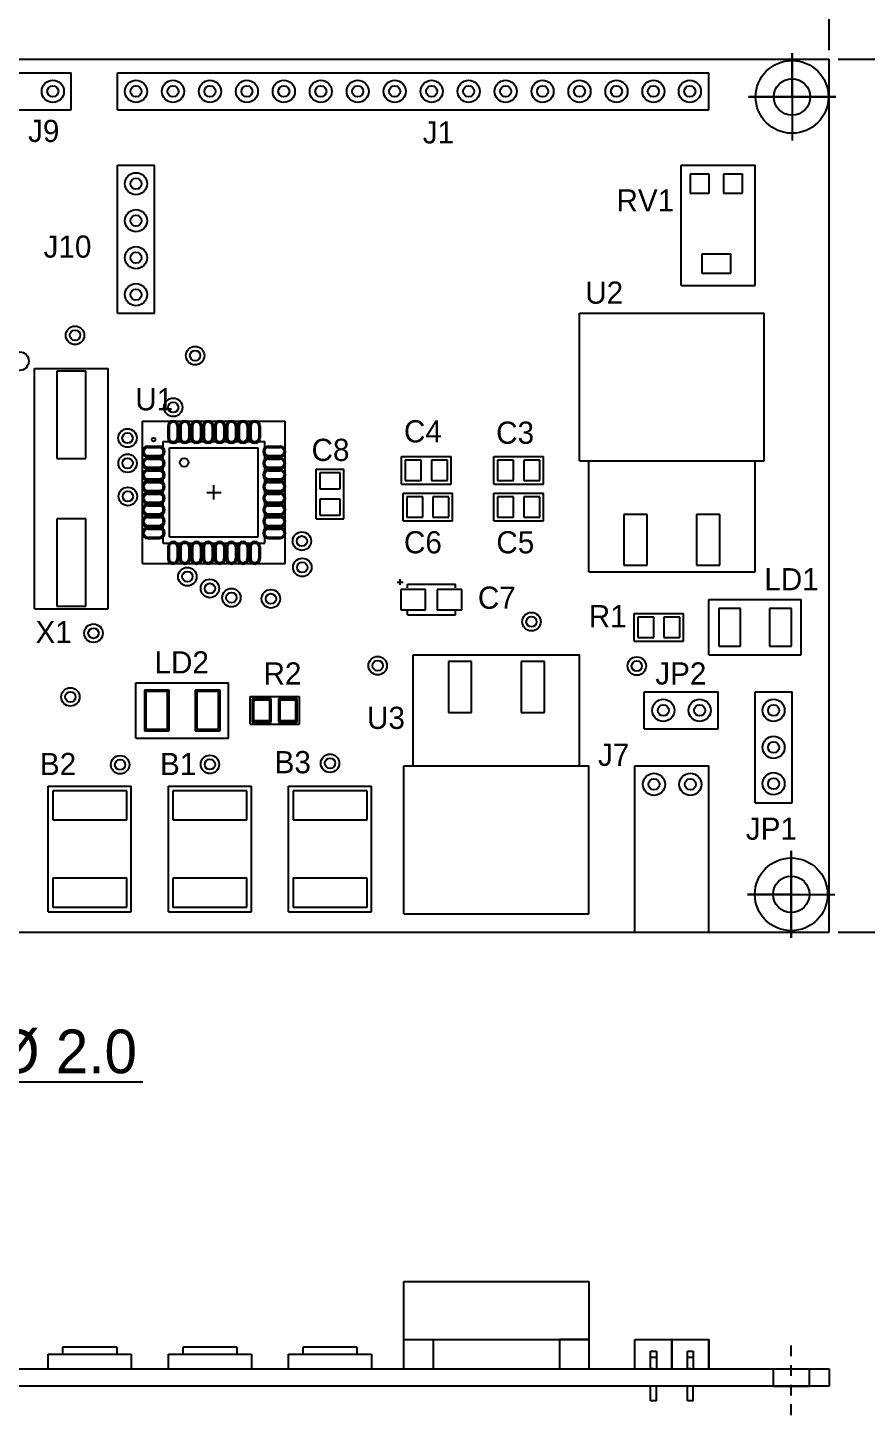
# Model space of a CAD drawing. Header units: millimetres. Extents: x 256 to 1953, y -623 to 369.
# Drawn here: x 1063.9 to 1121.6, y 192.9 to 288.3 of the extents above; entities that cross this region are included whole.
import ezdxf
from ezdxf import colors
from ezdxf.entities.mleader import LeaderData, LeaderLine
from ezdxf.math import Vec2, Vec3

# ---------------------------------------------------------------- set-up
doc = ezdxf.new("R2010")
doc.units = ezdxf.units.MM
doc.linetypes.add('JIS_02_0.7', pattern=[1.35, 0.75, -0.6])
doc.dimstyles.new('ISO-25', dxfattribs={"dimtxt": 2.5, "dimasz": 2.5, "dimexe": 1.25, "dimexo": 0.625, "dimtad": 1, "dimtxsty": 'Standard', "dimcen": 2.5, "dimadec": 0, "dimazin": 0, "dimtfac": 1, "dimtmove": 0, "dimatfit": 3, "dimfxl": 1, "dimarcsym": 0})

# ---------------------------------------------------------------- blocks, each defined once
blk = doc.blocks.new('*D1')
at = {"color": 0, "lineweight": -2, "transparency": 16777216}
for p, q in [((1032.014, 286.744), (1032.014, 307.369)), ((1119.014, 286.744), (1119.014, 307.369)), ((1034.514, 306.119), (1116.514, 306.119))]:
    blk.add_line(p, q, dxfattribs=at)
at = {"color": 0, "transparency": 16777216}
for points in [[(1034.514, 306.535), (1034.514, 305.702), (1032.014, 306.119)], [(1116.514, 306.535), (1116.514, 305.702), (1119.014, 306.119)]]:
    blk.add_solid(points, dxfattribs=at)
at = {"layer": 'Defpoints', "color": 0, "transparency": 16777216}
for p in [(1119.014, 306.119), (1032.014, 286.119), (1119.014, 286.119)]:
    blk.add_point(p, dxfattribs=at)
at = {"color": 0, "transparency": 16777216, "insert": (1075.514, 308.098), "char_height": 2.5, "width": 4.16667, "attachment_point": 5}
blk.add_mtext('87{\\H1.08333x;*}', dxfattribs=at)
blk = doc.blocks.new('*D2')
at = {"color": 0, "lineweight": -2, "transparency": 16777216}
for p, q in [((1119.639, 286.119), (1140.264, 286.119)), ((1139.014, 228.619), (1139.014, 283.619)), ((1119.639, 226.119), (1140.264, 226.119))]:
    blk.add_line(p, q, dxfattribs=at)
at = {"color": 0, "transparency": 16777216}
for points in [[(1138.597, 283.619), (1139.43, 283.619), (1139.014, 286.119)], [(1138.597, 228.619), (1139.43, 228.619), (1139.014, 226.119)]]:
    blk.add_solid(points, dxfattribs=at)
at = {"layer": 'Defpoints', "color": 0, "transparency": 16777216}
for p in [(1119.014, 286.119), (1139.014, 286.119), (1119.014, 226.119)]:
    blk.add_point(p, dxfattribs=at)
at = {"color": 0, "transparency": 16777216, "insert": (1137.139, 256.119), "char_height": 2.5, "attachment_point": 5, "rotation": 90}
blk.add_mtext('60*', dxfattribs=at)

msp = doc.modelspace()

# ---------------------------------------------------------------- linework, layer by layer
for p, q in [((1032.014, 286.119), (1119.014, 286.119)), ((1032.014, 286.119), (1119.014, 286.119)), ((1116.469, 283.523), (1116.469, 286.523)), ((1116.469, 286.523), (1116.469, 280.523)), ((1119.014, 226.119), (1119.014, 286.119)), ((1119.014, 226.119), (1119.014, 286.119)), ((1061.859, 285.174), (1066.939, 285.174)), ((1066.939, 282.634), (1066.939, 285.174)), ((1070.114, 282.634), (1070.114, 285.174)), ((1070.114, 285.174), (1110.754, 285.174)), ((1110.754, 282.634), (1110.754, 285.174)), ((1116.469, 283.523), (1113.469, 283.523)), ((1113.469, 283.523), (1119.469, 283.523)), ((1119.469, 283.523), (1116.469, 283.523)), ((1056.779, 282.634), (1066.939, 282.634)), ((1070.114, 282.634), (1110.754, 282.634)), ((1070.114, 268.664), (1070.114, 278.824)), ((1070.114, 278.824), (1072.654, 278.824)), ((1072.654, 273.744), (1072.654, 278.824)), ((1108.849, 270.569), (1108.849, 278.824)), ((1108.849, 278.824), (1111.389, 278.824)), ((1111.389, 278.824), (1113.929, 278.824)), ((1113.929, 270.569), (1113.929, 278.824)), ((1109.469, 278.204), (1109.469, 276.904)), ((1110.769, 278.204), (1109.469, 278.204)), ((1110.769, 276.904), (1110.769, 278.204)), ((1111.769, 278.204), (1111.769, 276.904)), ((1113.069, 278.204), (1111.769, 278.204)), ((1113.069, 276.904), (1113.069, 278.204)), ((1109.469, 276.904), (1110.769, 276.904)), ((1111.769, 276.904), (1113.069, 276.904)), ((1072.654, 268.664), (1072.654, 273.744)), ((1110.269, 272.704), (1110.269, 271.404)), ((1112.269, 272.704), (1110.269, 272.704)), ((1112.269, 271.404), (1112.269, 272.704)), ((1110.269, 271.404), (1112.269, 271.404)), ((1108.849, 270.569), (1113.929, 270.569)), ((1070.114, 268.664), (1072.654, 268.664)), ((1101.864, 258.504), (1101.864, 268.664)), ((1101.864, 268.664), (1107.579, 268.664)), ((1107.579, 268.664), (1114.564, 268.664)), ((1114.564, 258.504), (1114.564, 268.664)), ((1064.399, 248.344), (1064.399, 264.854)), ((1064.399, 264.854), (1069.479, 264.854)), ((1067.939, 264.679), (1065.939, 264.679)), ((1065.939, 264.679), (1065.939, 258.679)), ((1067.939, 258.679), (1067.939, 264.679)), ((1069.479, 248.344), (1069.479, 264.854)), ((1071.841, 251.445), (1071.841, 261.245)), ((1071.841, 261.245), (1081.641, 261.245)), ((1073.564, 260.895), (1073.564, 260.095)), ((1073.666, 260.895), (1073.666, 260.095)), ((1074.216, 260.895), (1074.216, 260.095)), ((1074.317, 260.895), (1074.317, 260.095)), ((1074.364, 260.895), (1074.364, 260.095)), ((1074.466, 260.895), (1074.466, 260.095)), ((1075.016, 260.895), (1075.016, 260.095)), ((1075.117, 260.895), (1075.117, 260.095)), ((1075.164, 260.895), (1075.164, 260.095)), ((1075.266, 260.895), (1075.266, 260.095)), ((1075.816, 260.895), (1075.816, 260.095)), ((1075.917, 260.895), (1075.917, 260.095)), ((1075.964, 260.895), (1075.964, 260.095)), ((1076.066, 260.895), (1076.066, 260.095)), ((1076.616, 260.895), (1076.616, 260.095)), ((1076.717, 260.895), (1076.717, 260.095)), ((1076.764, 260.895), (1076.764, 260.095)), ((1076.866, 260.895), (1076.866, 260.095)), ((1077.416, 260.895), (1077.416, 260.095)), ((1077.517, 260.895), (1077.517, 260.095)), ((1077.564, 260.895), (1077.564, 260.095)), ((1077.666, 260.895), (1077.666, 260.095)), ((1078.216, 260.895), (1078.216, 260.095)), ((1078.317, 260.895), (1078.317, 260.095)), ((1078.364, 260.895), (1078.364, 260.095)), ((1078.466, 260.895), (1078.466, 260.095)), ((1079.016, 260.895), (1079.016, 260.095)), ((1079.117, 260.895), (1079.117, 260.095)), ((1079.164, 260.895), (1079.164, 260.095)), ((1079.266, 260.895), (1079.266, 260.095)), ((1079.816, 260.895), (1079.816, 260.095)), ((1079.917, 260.895), (1079.917, 260.095)), ((1081.641, 251.445), (1081.641, 261.245)), ((1072.191, 259.521), (1072.991, 259.521)), ((1072.191, 259.42), (1072.991, 259.42)), ((1073.241, 252.845), (1073.241, 259.845)), ((1073.241, 259.845), (1080.241, 259.845)), ((1073.691, 253.295), (1073.691, 259.395)), ((1073.691, 259.395), (1079.791, 259.395)), ((1079.791, 253.295), (1079.791, 259.395)), ((1080.241, 252.845), (1080.241, 259.845)), ((1080.491, 259.521), (1081.291, 259.521)), ((1080.491, 259.42), (1081.291, 259.42)), ((1065.939, 258.679), (1067.939, 258.679)), ((1072.191, 258.87), (1072.991, 258.87)), ((1072.191, 258.768), (1072.991, 258.768)), ((1072.191, 258.721), (1072.991, 258.721)), ((1072.191, 258.62), (1072.991, 258.62)), ((1080.491, 258.87), (1081.291, 258.87)), ((1080.491, 258.768), (1081.291, 258.768)), ((1080.491, 258.721), (1081.291, 258.721)), ((1080.491, 258.62), (1081.291, 258.62)), ((1089.634, 256.919), (1089.634, 258.819)), ((1089.634, 258.819), (1091.334, 258.819)), ((1089.884, 258.569), (1089.884, 257.169)), ((1090.984, 258.569), (1089.884, 258.569)), ((1090.984, 257.169), (1090.984, 258.569)), ((1091.334, 258.819), (1093.034, 258.819)), ((1091.684, 258.569), (1091.684, 257.169)), ((1092.784, 258.569), (1091.684, 258.569)), ((1092.784, 257.169), (1092.784, 258.569)), ((1093.034, 256.919), (1093.034, 258.819)), ((1095.984, 256.919), (1095.984, 258.819)), ((1095.984, 258.819), (1097.684, 258.819)), ((1096.234, 258.569), (1096.234, 257.169)), ((1097.334, 258.569), (1096.234, 258.569)), ((1097.334, 257.169), (1097.334, 258.569)), ((1097.684, 258.819), (1099.384, 258.819)), ((1098.034, 258.569), (1098.034, 257.169)), ((1099.134, 258.569), (1098.034, 258.569)), ((1099.134, 257.169), (1099.134, 258.569)), ((1099.384, 256.919), (1099.384, 258.819)), ((1101.864, 258.504), (1102.499, 258.504)), ((1102.499, 258.504), (1113.929, 258.504)), ((1102.499, 250.884), (1102.499, 258.504)), ((1113.929, 258.504), (1114.564, 258.504)), ((1113.929, 250.884), (1113.929, 258.504)), ((1072.191, 258.07), (1072.991, 258.07)), ((1072.191, 257.968), (1072.991, 257.968)), ((1072.191, 257.921), (1072.991, 257.921)), ((1072.191, 257.82), (1072.991, 257.82)), ((1080.491, 258.07), (1081.291, 258.07)), ((1080.491, 257.968), (1081.291, 257.968)), ((1080.491, 257.921), (1081.291, 257.921)), ((1080.491, 257.82), (1081.291, 257.82)), ((1083.769, 256.229), (1083.769, 257.929)), ((1083.769, 257.929), (1085.669, 257.929)), ((1085.419, 257.679), (1084.019, 257.679)), ((1084.019, 257.679), (1084.019, 256.579)), ((1085.419, 256.579), (1085.419, 257.679)), ((1085.669, 254.529), (1085.669, 257.929)), ((1072.191, 257.27), (1072.991, 257.27)), ((1072.191, 257.168), (1072.991, 257.168)), ((1072.191, 257.121), (1072.991, 257.121)), ((1072.191, 257.02), (1072.991, 257.02)), ((1076.741, 255.845), (1076.741, 256.845)), ((1080.491, 257.27), (1081.291, 257.27)), ((1080.491, 257.168), (1081.291, 257.168)), ((1080.491, 257.121), (1081.291, 257.121)), ((1080.491, 257.02), (1081.291, 257.02)), ((1084.019, 256.579), (1085.419, 256.579)), ((1089.634, 256.919), (1093.034, 256.919)), ((1089.884, 257.169), (1090.984, 257.169)), ((1091.684, 257.169), (1092.784, 257.169)), ((1095.984, 256.919), (1099.384, 256.919)), ((1096.234, 257.169), (1097.334, 257.169)), ((1098.034, 257.169), (1099.134, 257.169)), ((1072.191, 256.47), (1072.991, 256.47)), ((1072.191, 256.368), (1072.991, 256.368)), ((1072.191, 256.321), (1072.991, 256.321)), ((1072.191, 256.22), (1072.991, 256.22)), ((1072.191, 255.67), (1072.991, 255.67)), ((1072.191, 255.568), (1072.991, 255.568)), ((1076.241, 256.345), (1077.241, 256.345)), ((1080.491, 256.47), (1081.291, 256.47)), ((1080.491, 256.368), (1081.291, 256.368)), ((1080.491, 256.321), (1081.291, 256.321)), ((1080.491, 256.22), (1081.291, 256.22)), ((1080.491, 255.67), (1081.291, 255.67)), ((1080.491, 255.568), (1081.291, 255.568)), ((1083.769, 254.529), (1083.769, 256.229)), ((1085.419, 255.879), (1084.019, 255.879)), ((1084.019, 255.879), (1084.019, 254.779)), ((1085.419, 254.779), (1085.419, 255.879)), ((1089.739, 254.379), (1089.739, 256.279)), ((1089.739, 256.279), (1093.139, 256.279)), ((1091.089, 256.029), (1089.989, 256.029)), ((1089.989, 256.029), (1089.989, 254.629)), ((1091.089, 254.629), (1091.089, 256.029)), ((1092.889, 256.029), (1091.789, 256.029)), ((1091.789, 256.029), (1091.789, 254.629)), ((1092.889, 254.629), (1092.889, 256.029)), ((1093.139, 254.379), (1093.139, 256.279)), ((1095.984, 254.379), (1095.984, 256.279)), ((1095.984, 256.279), (1097.684, 256.279)), ((1096.234, 256.029), (1096.234, 254.629)), ((1097.334, 256.029), (1096.234, 256.029)), ((1097.334, 254.629), (1097.334, 256.029)), ((1097.684, 256.279), (1099.384, 256.279)), ((1098.034, 256.029), (1098.034, 254.629)), ((1099.134, 256.029), (1098.034, 256.029)), ((1099.134, 254.629), (1099.134, 256.029)), ((1099.384, 254.379), (1099.384, 256.279)), ((1072.191, 255.521), (1072.991, 255.521)), ((1072.191, 255.42), (1072.991, 255.42)), ((1072.191, 254.87), (1072.991, 254.87)), ((1072.191, 254.768), (1072.991, 254.768)), ((1072.191, 254.721), (1072.991, 254.721)), ((1072.191, 254.62), (1072.991, 254.62)), ((1080.491, 255.521), (1081.291, 255.521)), ((1080.491, 255.42), (1081.291, 255.42)), ((1080.491, 254.87), (1081.291, 254.87)), ((1080.491, 254.768), (1081.291, 254.768)), ((1080.491, 254.721), (1081.291, 254.721)), ((1080.491, 254.62), (1081.291, 254.62)), ((1084.019, 254.779), (1085.419, 254.779)), ((1089.989, 254.629), (1091.089, 254.629)), ((1091.789, 254.629), (1092.889, 254.629)), ((1096.234, 254.629), (1097.334, 254.629)), ((1098.034, 254.629), (1099.134, 254.629)), ((1106.514, 254.834), (1104.914, 254.834)), ((1104.914, 254.834), (1104.914, 251.334)), ((1106.514, 251.334), (1106.514, 254.834)), ((1111.514, 254.834), (1109.914, 254.834)), ((1109.914, 254.834), (1109.914, 251.334)), ((1111.514, 251.334), (1111.514, 254.834)), ((1067.939, 254.519), (1065.939, 254.519)), ((1065.939, 254.519), (1065.939, 248.519)), ((1067.939, 248.519), (1067.939, 254.519)), ((1072.191, 254.07), (1072.991, 254.07)), ((1072.191, 253.968), (1072.991, 253.968)), ((1072.191, 253.921), (1072.991, 253.921)), ((1072.191, 253.82), (1072.991, 253.82)), ((1080.491, 254.07), (1081.291, 254.07)), ((1080.491, 253.968), (1081.291, 253.968)), ((1080.491, 253.921), (1081.291, 253.921)), ((1080.491, 253.82), (1081.291, 253.82)), ((1083.769, 254.529), (1085.669, 254.529)), ((1089.739, 254.379), (1091.439, 254.379)), ((1091.439, 254.379), (1093.139, 254.379)), ((1095.984, 254.379), (1099.384, 254.379)), ((1072.191, 253.27), (1072.991, 253.27)), ((1072.191, 253.168), (1072.991, 253.168)), ((1073.241, 252.845), (1080.241, 252.845)), ((1073.691, 253.295), (1079.791, 253.295)), ((1080.491, 253.27), (1081.291, 253.27)), ((1080.491, 253.168), (1081.291, 253.168)), ((1073.564, 252.595), (1073.564, 251.795)), ((1073.666, 252.595), (1073.666, 251.795)), ((1074.216, 252.595), (1074.216, 251.795)), ((1074.317, 252.595), (1074.317, 251.795)), ((1074.364, 252.595), (1074.364, 251.795)), ((1074.466, 252.595), (1074.466, 251.795)), ((1075.016, 252.595), (1075.016, 251.795)), ((1075.117, 252.595), (1075.117, 251.795)), ((1075.164, 252.595), (1075.164, 251.795)), ((1075.266, 252.595), (1075.266, 251.795)), ((1075.816, 252.595), (1075.816, 251.795)), ((1075.917, 252.595), (1075.917, 251.795)), ((1075.964, 252.595), (1075.964, 251.795)), ((1076.066, 252.595), (1076.066, 251.795)), ((1076.616, 252.595), (1076.616, 251.795)), ((1076.717, 252.595), (1076.717, 251.795)), ((1076.764, 252.595), (1076.764, 251.795)), ((1076.866, 252.595), (1076.866, 251.795)), ((1077.416, 252.595), (1077.416, 251.795)), ((1077.517, 252.595), (1077.517, 251.795)), ((1077.564, 252.595), (1077.564, 251.795)), ((1077.666, 252.595), (1077.666, 251.795)), ((1078.216, 252.595), (1078.216, 251.795)), ((1078.317, 252.595), (1078.317, 251.795)), ((1078.364, 252.595), (1078.364, 251.795)), ((1078.466, 252.595), (1078.466, 251.795)), ((1079.016, 252.595), (1079.016, 251.795)), ((1079.117, 252.595), (1079.117, 251.795)), ((1079.164, 252.595), (1079.164, 251.795)), ((1079.266, 252.595), (1079.266, 251.795)), ((1079.816, 252.595), (1079.816, 251.795)), ((1079.917, 252.595), (1079.917, 251.795)), ((1071.841, 251.445), (1081.641, 251.445)), ((1102.499, 250.884), (1113.929, 250.884)), ((1104.914, 251.334), (1106.514, 251.334)), ((1109.914, 251.334), (1111.514, 251.334)), ((1089.334, 250.179), (1089.734, 250.179)), ((1089.534, 249.979), (1089.534, 250.379)), ((1090.034, 249.779), (1090.034, 250.029)), ((1090.034, 250.029), (1091.684, 250.029)), ((1091.684, 250.029), (1093.334, 250.029)), ((1093.334, 249.779), (1093.334, 250.029)), ((1089.584, 249.679), (1089.584, 248.279)), ((1091.284, 249.679), (1089.584, 249.679)), ((1091.284, 248.279), (1091.284, 249.679)), ((1092.084, 249.679), (1092.084, 248.279)), ((1093.784, 249.679), (1092.084, 249.679)), ((1093.784, 248.279), (1093.784, 249.679)), ((1110.754, 245.169), (1110.754, 248.979)), ((1110.754, 248.979), (1117.104, 248.979)), ((1117.104, 245.169), (1117.104, 248.979)), ((1064.399, 248.344), (1069.479, 248.344)), ((1065.939, 248.519), (1067.939, 248.519)), ((1089.584, 248.279), (1091.284, 248.279)), ((1090.034, 247.929), (1090.034, 248.179)), ((1092.084, 248.279), (1093.784, 248.279)), ((1093.334, 247.929), (1093.334, 248.179)), ((1105.614, 246.124), (1105.614, 248.024)), ((1105.614, 248.024), (1109.014, 248.024)), ((1109.014, 246.124), (1109.014, 248.024)), ((1112.929, 248.374), (1111.429, 248.374)), ((1111.429, 248.374), (1111.429, 245.774)), ((1112.929, 245.774), (1112.929, 248.374)), ((1116.429, 248.374), (1114.929, 248.374)), ((1114.929, 248.374), (1114.929, 245.774)), ((1116.429, 245.774), (1116.429, 248.374)), ((1090.034, 247.929), (1093.334, 247.929)), ((1106.964, 247.774), (1105.864, 247.774)), ((1105.864, 247.774), (1105.864, 246.374)), ((1106.964, 246.374), (1106.964, 247.774)), ((1108.764, 247.774), (1107.664, 247.774)), ((1107.664, 247.774), (1107.664, 246.374)), ((1108.764, 246.374), (1108.764, 247.774)), ((1105.614, 246.124), (1107.314, 246.124)), ((1105.864, 246.374), (1106.964, 246.374)), ((1107.314, 246.124), (1109.014, 246.124)), ((1107.664, 246.374), (1108.764, 246.374)), ((1090.434, 237.549), (1090.434, 245.169)), ((1090.434, 245.169), (1101.864, 245.169)), ((1101.864, 237.549), (1101.864, 245.169)), ((1110.754, 245.169), (1113.929, 245.169)), ((1111.429, 245.774), (1112.929, 245.774)), ((1113.929, 245.169), (1117.104, 245.169)), ((1114.929, 245.774), (1116.429, 245.774)), ((1094.449, 244.719), (1092.849, 244.719)), ((1092.849, 244.719), (1092.849, 241.219)), ((1094.449, 241.219), (1094.449, 244.719)), ((1099.449, 244.719), (1097.849, 244.719)), ((1097.849, 244.719), (1097.849, 241.219)), ((1099.449, 241.219), (1099.449, 244.719)), ((1071.384, 239.454), (1071.384, 243.264)), ((1071.384, 243.264), (1074.559, 243.264)), ((1074.559, 243.264), (1077.734, 243.264)), ((1077.734, 239.454), (1077.734, 243.264)), ((1071.957, 242.76), (1071.957, 239.957)), ((1073.661, 242.76), (1071.957, 242.76)), ((1072.059, 242.659), (1072.059, 240.059)), ((1073.559, 242.659), (1072.059, 242.659)), ((1073.559, 240.059), (1073.559, 242.659)), ((1073.661, 239.957), (1073.661, 242.76)), ((1075.457, 242.76), (1075.457, 239.957)), ((1077.161, 242.76), (1075.457, 242.76)), ((1075.559, 242.659), (1075.559, 240.059)), ((1077.059, 242.659), (1075.559, 242.659)), ((1077.059, 240.059), (1077.059, 242.659)), ((1077.161, 239.957), (1077.161, 242.76)), ((1079.22, 240.409), (1079.22, 242.309)), ((1079.22, 242.309), (1080.92, 242.309)), ((1080.92, 242.309), (1082.62, 242.309)), ((1082.62, 240.409), (1082.62, 242.309)), ((1106.309, 242.629), (1111.389, 242.629)), ((1106.309, 240.089), (1106.309, 242.629)), ((1111.389, 240.089), (1111.389, 242.629)), ((1113.929, 242.629), (1116.469, 242.629)), ((1113.929, 235.009), (1113.929, 242.629)), ((1116.469, 235.009), (1116.469, 242.629)), ((1079.368, 242.16), (1079.368, 240.557)), ((1080.671, 242.16), (1079.368, 242.16)), ((1079.47, 242.059), (1079.47, 240.659)), ((1080.57, 242.059), (1079.47, 242.059)), ((1080.57, 240.659), (1080.57, 242.059)), ((1080.671, 240.557), (1080.671, 242.16)), ((1081.168, 242.16), (1081.168, 240.557)), ((1082.471, 242.16), (1081.168, 242.16)), ((1081.27, 242.059), (1081.27, 240.659)), ((1082.37, 242.059), (1081.27, 242.059)), ((1082.37, 240.659), (1082.37, 242.059)), ((1082.471, 240.557), (1082.471, 242.16)), ((1079.22, 240.409), (1082.62, 240.409)), ((1079.368, 240.557), (1080.671, 240.557)), ((1079.47, 240.659), (1080.57, 240.659)), ((1081.168, 240.557), (1082.471, 240.557)), ((1081.27, 240.659), (1082.37, 240.659)), ((1092.849, 241.219), (1094.449, 241.219)), ((1097.849, 241.219), (1099.449, 241.219)), ((1071.384, 239.454), (1077.734, 239.454)), ((1071.957, 239.957), (1073.661, 239.957)), ((1072.059, 240.059), (1073.559, 240.059)), ((1075.457, 239.957), (1077.161, 239.957)), ((1075.559, 240.059), (1077.059, 240.059)), ((1106.309, 240.089), (1111.389, 240.089)), ((1089.799, 227.389), (1089.799, 237.549)), ((1089.799, 237.549), (1090.434, 237.549)), ((1090.434, 237.549), (1101.864, 237.549)), ((1101.864, 237.549), (1102.499, 237.549)), ((1102.499, 227.389), (1102.499, 237.549)), ((1105.674, 237.549), (1108.214, 237.549)), ((1105.674, 226.119), (1105.674, 237.549)), ((1108.214, 237.549), (1110.754, 237.549)), ((1110.754, 226.119), (1110.754, 237.549)), ((1065.359, 227.509), (1065.359, 236.159)), ((1065.359, 236.159), (1071.059, 236.159)), ((1070.749, 235.834), (1065.669, 235.834)), ((1065.669, 235.834), (1065.669, 233.834)), ((1070.749, 233.834), (1070.749, 235.834)), ((1071.059, 227.509), (1071.059, 236.159)), ((1073.614, 236.159), (1079.314, 236.159)), ((1073.614, 227.509), (1073.614, 236.159)), ((1079.004, 235.834), (1073.924, 235.834)), ((1073.924, 235.834), (1073.924, 233.834)), ((1079.004, 233.834), (1079.004, 235.834)), ((1079.314, 227.509), (1079.314, 236.159)), ((1081.869, 227.509), (1081.869, 236.159)), ((1081.869, 236.159), (1087.569, 236.159)), ((1087.259, 235.834), (1082.179, 235.834)), ((1082.179, 235.834), (1082.179, 233.834)), ((1087.259, 233.834), (1087.259, 235.834)), ((1087.569, 227.509), (1087.569, 236.159)), ((1113.929, 235.009), (1116.469, 235.009)), ((1065.669, 233.834), (1070.749, 233.834)), ((1073.924, 233.834), (1079.004, 233.834)), ((1082.179, 233.834), (1087.259, 233.834)), ((1116.414, 228.719), (1116.414, 231.719)), ((1116.414, 231.719), (1116.414, 225.719)), ((1070.749, 229.834), (1065.669, 229.834)), ((1065.669, 229.834), (1065.669, 227.834)), ((1070.749, 227.834), (1070.749, 229.834)), ((1079.004, 229.834), (1073.924, 229.834)), ((1073.924, 229.834), (1073.924, 227.834)), ((1079.004, 227.834), (1079.004, 229.834)), ((1087.259, 229.834), (1082.179, 229.834)), ((1082.179, 229.834), (1082.179, 227.834)), ((1087.259, 227.834), (1087.259, 229.834)), ((1116.414, 228.719), (1113.414, 228.719)), ((1113.414, 228.719), (1119.414, 228.719)), ((1116.414, 225.719), (1116.414, 228.719)), ((1065.359, 227.509), (1071.059, 227.509)), ((1065.669, 227.834), (1070.749, 227.834)), ((1073.614, 227.509), (1079.314, 227.509)), ((1073.924, 227.834), (1079.004, 227.834)), ((1081.869, 227.509), (1087.569, 227.509)), ((1082.179, 227.834), (1087.259, 227.834)), ((1089.799, 227.389), (1096.784, 227.389)), ((1096.784, 227.389), (1102.499, 227.389)), ((1032.014, 226.119), (1119.014, 226.119)), ((1032.014, 226.119), (1119.014, 226.119)), ((1105.674, 226.119), (1110.754, 226.119)), ((1089.799, 196.119), (1089.799, 202.119)), ((1089.799, 202.119), (1102.499, 202.119)), ((1102.499, 202.119), (1102.499, 196.119)), ((1066.359, 197.119), (1066.359, 197.619)), ((1066.359, 197.619), (1070.059, 197.619)), ((1070.059, 197.619), (1070.059, 197.119)), ((1074.614, 197.119), (1074.614, 197.619)), ((1074.614, 197.619), (1078.314, 197.619)), ((1078.314, 197.619), (1078.314, 197.119)), ((1082.869, 197.119), (1082.869, 197.619)), ((1082.869, 197.619), (1086.569, 197.619)), ((1086.569, 197.619), (1086.569, 197.119)), ((1089.799, 196.119), (1089.799, 198.119)), ((1089.799, 198.119), (1102.499, 198.119)), ((1089.799, 198.119), (1091.799, 198.119)), ((1091.799, 198.119), (1091.799, 196.119)), ((1102.499, 198.119), (1100.499, 198.119)), ((1100.499, 198.119), (1100.499, 196.119)), ((1105.674, 196.119), (1105.674, 198.119)), ((1105.674, 198.119), (1106.944, 198.119)), ((1106.944, 198.119), (1108.214, 198.119)), ((1108.214, 198.119), (1108.214, 196.119)), ((1108.214, 196.119), (1108.214, 198.119)), ((1108.214, 198.119), (1109.484, 198.119)), ((1109.484, 198.119), (1110.754, 198.119)), ((1110.754, 198.119), (1110.754, 196.119)), ((1110.754, 196.119), (1110.754, 198.119)), ((1065.359, 196.119), (1065.359, 197.119)), ((1065.359, 197.119), (1071.059, 197.119)), ((1065.359, 197.119), (1066.359, 197.119)), ((1071.059, 197.119), (1071.059, 196.119)), ((1073.614, 196.119), (1073.614, 197.119)), ((1073.614, 197.119), (1079.314, 197.119)), ((1073.614, 197.119), (1074.614, 197.119)), ((1079.314, 197.119), (1079.314, 196.119)), ((1081.869, 196.119), (1081.869, 197.119)), ((1081.869, 197.119), (1087.569, 197.119)), ((1081.869, 197.119), (1082.869, 197.119)), ((1087.569, 197.119), (1087.569, 196.119)), ((1106.744, 196.919), (1106.744, 197.319)), ((1106.744, 197.319), (1107.144, 197.319)), ((1106.744, 196.119), (1106.744, 196.919)), ((1106.744, 196.919), (1107.144, 196.919)), ((1107.144, 197.319), (1107.144, 196.919)), ((1107.144, 196.919), (1107.144, 196.119)), ((1109.284, 196.919), (1109.284, 197.319)), ((1109.284, 197.319), (1109.684, 197.319)), ((1109.284, 196.119), (1109.284, 196.919)), ((1109.284, 196.919), (1109.684, 196.919)), ((1109.684, 197.319), (1109.684, 196.919)), ((1109.684, 196.919), (1109.684, 196.119)), ((1032.014, 196.119), (1119.014, 196.119)), ((1106.944, 196.119), (1106.744, 196.119)), ((1109.484, 196.119), (1109.284, 196.119)), ((1115.164, 196.119), (1115.164, 194.919)), ((1117.664, 194.919), (1117.664, 196.119)), ((1119.014, 196.119), (1119.014, 194.919)), ((1119.014, 194.919), (1032.014, 194.919)), ((1106.744, 193.919), (1106.744, 194.919)), ((1107.144, 193.919), (1107.144, 194.919)), ((1109.284, 193.919), (1109.284, 194.919)), ((1109.684, 193.919), (1109.684, 194.919)), ((1115.164, 194.919), (1117.664, 194.919)), ((1107.144, 193.919), (1106.744, 193.919)), ((1109.684, 193.919), (1109.284, 193.919))]:
    msp.add_line(p, q)
at = {"linetype": 'JIS_02_0.7'}
msp.add_line((1116.414, 192.919), (1116.414, 198.119), dxfattribs=at)
for centre, radius in [((1116.469, 283.523), 2.5), ((1065.669, 283.904), 0.762), ((1065.669, 283.904), 0.381), ((1071.384, 283.904), 0.762), ((1071.384, 283.904), 0.381), ((1073.924, 283.904), 0.762), ((1073.924, 283.904), 0.381), ((1076.464, 283.904), 0.762), ((1076.464, 283.904), 0.381), ((1079.004, 283.904), 0.762), ((1079.004, 283.904), 0.381), ((1081.544, 283.904), 0.762), ((1081.544, 283.904), 0.381), ((1084.084, 283.904), 0.762), ((1084.084, 283.904), 0.381), ((1086.624, 283.904), 0.762), ((1086.624, 283.904), 0.381), ((1089.164, 283.904), 0.762), ((1089.164, 283.904), 0.381), ((1091.704, 283.904), 0.762), ((1091.704, 283.904), 0.381), ((1094.244, 283.904), 0.762), ((1094.244, 283.904), 0.381), ((1096.784, 283.904), 0.762), ((1096.784, 283.904), 0.381), ((1099.324, 283.904), 0.762), ((1099.324, 283.904), 0.381), ((1101.864, 283.904), 0.762), ((1101.864, 283.904), 0.381), ((1104.404, 283.904), 0.762), ((1104.404, 283.904), 0.381), ((1106.944, 283.904), 0.762), ((1106.944, 283.904), 0.381), ((1109.444, 283.904), 0.762), ((1109.444, 283.904), 0.381), ((1116.469, 283.523), 1.25), ((1071.384, 277.554), 0.762), ((1071.384, 277.554), 0.381), ((1071.384, 275.014), 0.762), ((1071.384, 275.014), 0.381), ((1071.384, 272.474), 0.762), ((1071.384, 272.474), 0.381), ((1071.384, 269.934), 0.762), ((1071.384, 269.934), 0.381), ((1067.193, 267.14), 0.635), ((1067.193, 267.14), 0.356), ((1075.448, 265.743), 0.635), ((1075.448, 265.743), 0.356), ((1063.383, 265.362), 0.635), ((1073.941, 262.187), 0.635), ((1073.941, 262.187), 0.356), ((1070.8, 260.078), 0.635), ((1070.8, 260.078), 0.356), ((1072.591, 259.97), 0.125), ((1070.806, 258.345), 0.635), ((1070.806, 258.345), 0.356), ((1074.691, 258.395), 0.3), ((1070.825, 256.065), 0.635), ((1070.825, 256.065), 0.356), ((1082.788, 252.992), 0.635), ((1082.788, 252.992), 0.356), ((1082.814, 251.188), 0.635), ((1074.914, 250.553), 0.635), ((1074.914, 250.553), 0.356), ((1082.814, 251.188), 0.356), ((1076.464, 249.741), 0.635), ((1076.464, 249.741), 0.356), ((1077.941, 249.109), 0.635), ((1077.941, 249.109), 0.356), ((1080.655, 249.029), 0.635), ((1080.655, 249.029), 0.356), ((1098.562, 247.455), 0.635), ((1068.463, 246.667), 0.635), ((1068.463, 246.667), 0.356), ((1098.562, 247.455), 0.356), ((1087.993, 244.435), 0.635), ((1087.993, 244.435), 0.356), ((1105.801, 244.407), 0.635), ((1105.801, 244.407), 0.356), ((1066.875, 242.286), 0.635), ((1066.875, 242.286), 0.356), ((1107.619, 241.359), 0.762), ((1107.619, 241.359), 0.381), ((1110.119, 241.359), 0.762), ((1110.119, 241.359), 0.381), ((1115.199, 241.359), 0.762), ((1115.199, 241.359), 0.381), ((1115.199, 238.819), 0.762), ((1115.199, 238.819), 0.381), ((1070.292, 237.625), 0.635), ((1070.292, 237.625), 0.356), ((1076.464, 237.65), 0.635), ((1076.464, 237.65), 0.356), ((1084.719, 237.726), 0.635), ((1084.719, 237.726), 0.356), ((1106.982, 236.277), 0.762), ((1106.982, 236.277), 0.381), ((1109.482, 236.277), 0.762), ((1109.482, 236.277), 0.381), ((1115.199, 236.319), 0.762), ((1115.199, 236.319), 0.381), ((1116.414, 228.719), 2.5), ((1116.414, 228.719), 1.25)]:
    msp.add_circle(centre, radius)
for centre, radius, start, end in [((1073.941, 260.895), 0.377, 0, 180), ((1073.941, 260.895), 0.275, 0, 180), ((1074.741, 260.895), 0.377, 0, 180), ((1074.741, 260.895), 0.275, 0, 180), ((1075.541, 260.895), 0.377, 0, 180), ((1075.541, 260.895), 0.275, 0, 180), ((1076.341, 260.895), 0.377, 0, 180), ((1076.341, 260.895), 0.275, 0, 180), ((1077.141, 260.895), 0.377, 0, 180), ((1077.141, 260.895), 0.275, 0, 180), ((1077.941, 260.895), 0.377, 0, 180), ((1077.941, 260.895), 0.275, 0, 180), ((1078.741, 260.895), 0.377, 0, 180), ((1078.741, 260.895), 0.275, 0, 180), ((1079.541, 260.895), 0.377, 0, 180), ((1079.541, 260.895), 0.275, 0, 180), ((1072.191, 259.145), 0.377, 90, 270), ((1072.191, 259.145), 0.275, 90, 270), ((1072.991, 259.145), 0.377, 270, 90), ((1072.991, 259.145), 0.275, 270, 90), ((1073.941, 260.095), 0.377, 180, 0), ((1073.941, 260.095), 0.275, 180, 0), ((1074.741, 260.095), 0.377, 180, 0), ((1074.741, 260.095), 0.275, 180, 0), ((1075.541, 260.095), 0.377, 180, 0), ((1075.541, 260.095), 0.275, 180, 0), ((1076.341, 260.095), 0.377, 180, 0), ((1076.341, 260.095), 0.275, 180, 0), ((1077.141, 260.095), 0.377, 180, 0), ((1077.141, 260.095), 0.275, 180, 0), ((1077.941, 260.095), 0.377, 180, 0), ((1077.941, 260.095), 0.275, 180, 0), ((1078.741, 260.095), 0.377, 180, 0), ((1078.741, 260.095), 0.275, 180, 0), ((1079.541, 260.095), 0.377, 180, 0), ((1079.541, 260.095), 0.275, 180, 0), ((1080.491, 259.145), 0.377, 90, 270), ((1080.491, 259.145), 0.275, 90, 270), ((1081.291, 259.145), 0.377, 270, 90), ((1081.291, 259.145), 0.275, 270, 90), ((1072.191, 258.345), 0.377, 90, 270), ((1072.191, 258.345), 0.275, 90, 270), ((1072.991, 258.345), 0.377, 270, 90), ((1072.991, 258.345), 0.275, 270, 90), ((1080.491, 258.345), 0.377, 90, 270), ((1080.491, 258.345), 0.275, 90, 270), ((1081.291, 258.345), 0.377, 270, 90), ((1081.291, 258.345), 0.275, 270, 90), ((1072.191, 257.545), 0.377, 90, 270), ((1072.191, 257.545), 0.275, 90, 270), ((1072.991, 257.545), 0.377, 270, 90), ((1072.991, 257.545), 0.275, 270, 90), ((1080.491, 257.545), 0.377, 90, 270), ((1080.491, 257.545), 0.275, 90, 270), ((1081.291, 257.545), 0.377, 270, 90), ((1081.291, 257.545), 0.275, 270, 90), ((1072.191, 256.745), 0.377, 90, 270), ((1072.191, 256.745), 0.275, 90, 270), ((1072.991, 256.745), 0.377, 270, 90), ((1072.991, 256.745), 0.275, 270, 90), ((1080.491, 256.745), 0.377, 90, 270), ((1080.491, 256.745), 0.275, 90, 270), ((1081.291, 256.745), 0.377, 270, 90), ((1081.291, 256.745), 0.275, 270, 90), ((1072.191, 255.945), 0.377, 90, 270), ((1072.191, 255.945), 0.275, 90, 270), ((1072.991, 255.945), 0.377, 270, 90), ((1072.991, 255.945), 0.275, 270, 90), ((1080.491, 255.945), 0.377, 90, 270), ((1080.491, 255.945), 0.275, 90, 270), ((1081.291, 255.945), 0.377, 270, 90), ((1081.291, 255.945), 0.275, 270, 90), ((1072.191, 255.145), 0.377, 90, 270), ((1072.191, 254.345), 0.377, 90, 270), ((1072.191, 255.145), 0.275, 90, 270), ((1072.191, 254.345), 0.275, 90, 270), ((1072.991, 255.145), 0.377, 270, 90), ((1072.991, 255.145), 0.275, 270, 90), ((1072.991, 254.345), 0.377, 270, 90), ((1072.991, 254.345), 0.275, 270, 90), ((1080.491, 255.145), 0.377, 90, 270), ((1080.491, 254.345), 0.377, 90, 270), ((1080.491, 255.145), 0.275, 90, 270), ((1080.491, 254.345), 0.275, 90, 270), ((1081.291, 255.145), 0.377, 270, 90), ((1081.291, 255.145), 0.275, 270, 90), ((1081.291, 254.345), 0.377, 270, 90), ((1081.291, 254.345), 0.275, 270, 90), ((1072.191, 253.545), 0.377, 90, 270), ((1072.191, 253.545), 0.275, 90, 270), ((1072.991, 253.545), 0.377, 270, 90), ((1072.991, 253.545), 0.275, 270, 90), ((1080.491, 253.545), 0.377, 90, 270), ((1080.491, 253.545), 0.275, 90, 270), ((1081.291, 253.545), 0.377, 270, 90), ((1081.291, 253.545), 0.275, 270, 90), ((1073.941, 252.595), 0.377, 0, 180), ((1073.941, 252.595), 0.275, 0, 180), ((1074.741, 252.595), 0.377, 0, 180), ((1074.741, 252.595), 0.275, 0, 180), ((1075.541, 252.595), 0.377, 0, 180), ((1075.541, 252.595), 0.275, 0, 180), ((1076.341, 252.595), 0.377, 0, 180), ((1076.341, 252.595), 0.275, 0, 180), ((1077.141, 252.595), 0.377, 0, 180), ((1077.141, 252.595), 0.275, 0, 180), ((1077.941, 252.595), 0.377, 0, 180), ((1077.941, 252.595), 0.275, 0, 180), ((1078.741, 252.595), 0.377, 0, 180), ((1078.741, 252.595), 0.275, 0, 180), ((1079.541, 252.595), 0.377, 0, 180), ((1079.541, 252.595), 0.275, 0, 180), ((1073.941, 251.795), 0.377, 180, 0), ((1073.941, 251.795), 0.275, 180, 0), ((1074.741, 251.795), 0.377, 180, 0), ((1074.741, 251.795), 0.275, 180, 0), ((1075.541, 251.795), 0.377, 180, 0), ((1075.541, 251.795), 0.275, 180, 0), ((1076.341, 251.795), 0.377, 180, 0), ((1076.341, 251.795), 0.275, 180, 0), ((1077.141, 251.795), 0.377, 180, 0), ((1077.141, 251.795), 0.275, 180, 0), ((1077.941, 251.795), 0.377, 180, 0), ((1077.941, 251.795), 0.275, 180, 0), ((1078.741, 251.795), 0.377, 180, 0), ((1078.741, 251.795), 0.275, 180, 0), ((1079.541, 251.795), 0.377, 180, 0), ((1079.541, 251.795), 0.275, 180, 0)]:
    msp.add_arc(centre, radius, start, end)

# ---------------------------------------------------------------- texts
for s, p in [('J9', (1063.967, 280.424)), ('J1', (1091.094, 280.322)), ('RV1', (1104.404, 275.649)), ('J10', (1065.034, 272.474)), ('U2', (1102.258, 269.311)), ('U1', (1071.333, 261.983)), ('C4', (1089.799, 259.774)), ('C3', (1096.136, 259.685)), ('C8', (1083.449, 258.504)), ('C6', (1089.799, 252.154)), ('C5', (1096.149, 252.154)), ('LD1', (1114.564, 249.614)), ('C7', (1094.879, 248.344)), ('R1', (1102.499, 247.074)), ('X1', (1064.475, 245.981)), ('LD2', (1072.654, 243.899)), ('R2', (1080.147, 243.137)), ('JP2', (1107.071, 243.137)), ('U3', (1087.259, 240.089)), ('B2', (1064.78, 236.914)), ('B1', (1073.035, 236.914)), ('B3', (1080.909, 237.041)), ('J7', (1103.134, 237.549)), ('JP1', (1113.294, 232.469))]:
    msp.add_text(s, height=1.524).set_placement(p)

# ---------------------------------------------------------------- dimensions: what is measured, and where the dimension line sits
dim = msp.add_linear_dim(base=(1119.014, 306.119), p1=(1032.014, 286.119), p2=(1119.014, 286.119), text='<>{\\H1.08333x;*}', dimstyle='ISO-25')
dim.commit()
dim.dimension.update_dxf_attribs({"geometry": '*D1', "text_midpoint": (1075.514, 308.098)})
dim = msp.add_linear_dim(base=(1139.014, 286.119), p1=(1119.014, 226.119), p2=(1119.014, 286.119), angle=90, text='<>*', dimstyle='ISO-25')
dim.commit()
dim.dimension.update_dxf_attribs({"geometry": '*D2', "text_midpoint": (1137.139, 256.119)})

# ---------------------------------------------------------------- leaders
ml = msp.add_multileader_mtext('Standard')
ml.set_content('4 отв. %%C 2.0', color=256)
ml.set_leader_properties()
ml.build(insert=Vec2(0, 0))
ml.multileader.update_dxf_attribs({"text_left_attachment_type": 6, "text_right_attachment_type": 6, "dogleg_length": 0.36})
ctx = ml.context
ctx.base_point, ctx.char_height, ctx.plane_origin = Vec3(1047.865, 215.827), 3, Vec3(1034.614, 228.719)
ctx.left_attachment, ctx.right_attachment = 6, 6
notes = []
notes.append((ctx, [(0, (1, 1, 0), (1047.505, 215.827), (1, 0), 0.36, [(0, [(1034.614, 228.719)], 0, [])])]))
ctx.mtext.insert, ctx.mtext.flow_direction = Vec3(1049.865, 219.427), 5
for ctx, leaders in notes:
    for number, flags, end, landing, length, lines in leaders:
        leader = LeaderData()
        leader.index, (leader.has_last_leader_line, leader.has_dogleg_vector, leader.attachment_direction) = number, flags
        leader.last_leader_point, leader.dogleg_vector, leader.dogleg_length = Vec3(end), Vec3(landing), length
        for number, points, colour, breaks in lines:
            line = LeaderLine()
            line.index, line.vertices, line.color, line.breaks = number, Vec3.list(points), colors.encode_raw_color(colour), breaks
            leader.lines.append(line)
        ctx.leaders.append(leader)

doc.saveas('drawing.dxf')
